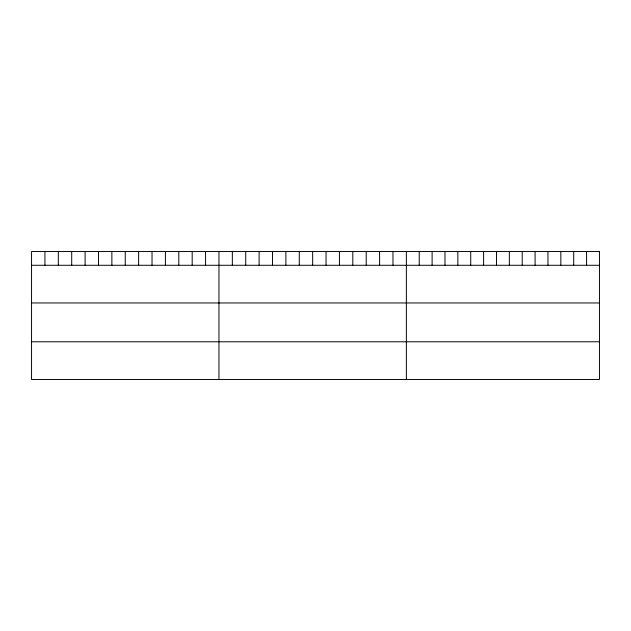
<?xml version="1.0" encoding="UTF-8"?>
<svg xmlns="http://www.w3.org/2000/svg" width="631" height="631" viewBox="0 0 631 631"><rect width="100%" height="100%" fill="white"/><g stroke="black" fill="none" stroke-linecap="round" stroke-linejoin="round"><path stroke-width="0.95" d="M31.55 265.28L599.45 265.28M31.55 302.959L599.45 302.959M31.55 341.781L599.45 341.781M586.578 251.532L586.578 265.28M573.705 251.532L573.705 265.28M560.833 251.532L560.833 265.28M547.96 251.532L547.96 265.28M535.088 251.532L535.088 265.28M522.216 251.532L522.216 265.28M509.343 251.532L509.343 265.28M496.471 251.532L496.471 265.28M483.598 251.532L483.598 265.28M470.726 251.532L470.726 265.28M457.854 251.532L457.854 265.28M444.981 251.532L444.981 265.28M432.109 251.532L432.109 265.28M419.236 251.532L419.236 265.28M406.364 251.532L406.364 379.468M392.979 251.532L392.979 265.28M379.594 251.532L379.594 265.28M366.209 251.532L366.209 265.28M352.816 251.532L352.816 265.28M339.431 251.532L339.431 265.28M326.046 251.532L326.046 265.28M312.66 251.532L312.66 265.28M299.275 251.532L299.275 265.28M285.89 251.532L285.89 265.28M272.505 251.532L272.505 265.28M259.112 251.532L259.112 265.28M245.727 251.532L245.727 265.28M232.342 251.532L232.342 265.28M218.957 251.532L218.957 379.468M205.572 251.532L205.572 265.28M192.187 251.532L192.187 265.28M178.802 251.532L178.802 265.28M165.409 251.532L165.409 265.28M152.024 251.532L152.024 265.28M138.639 251.532L138.639 265.28M125.254 251.532L125.254 265.28M111.868 251.532L111.868 265.28M98.483 251.532L98.483 265.28M85.098 251.532L85.098 265.28M71.705 251.532L71.705 265.28M58.32 251.532L58.32 265.28M44.935 251.532L44.935 265.28M599.45 251.532L31.55 251.532L31.55 379.468L599.45 379.468L599.45 251.532"/></g></svg>
